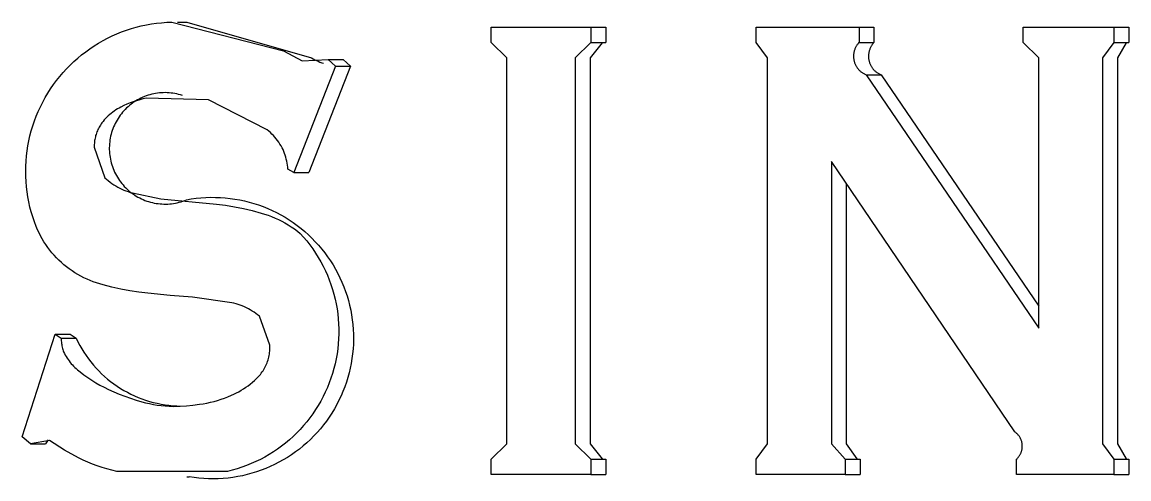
# Model space of a CAD drawing. Header units: millimetres. Extents: x -1893 to 2799, y -925 to 2353.
# Drawn here: x -1096.712 to -1092.26, y 1917.052 to 1918.889 of the extents above; entities that cross this region are included whole.
import ezdxf

# ---------------------------------------------------------------- set-up
doc = ezdxf.new("R2010")
doc.units = ezdxf.units.MM
doc.header["$MEASUREMENT"] = 0
doc.layers.add('Utwórz2D linie widoczne', color=7, linetype='Continuous', true_color=0x000000)

msp = doc.modelspace()

# ---------------------------------------------------------------- linework, layer by layer
at = {"layer": 'Utwórz2D linie widoczne'}
for p, q in [((-1096.3306, 1918.8421), (-1096.3114, 1918.8498)), ((-1096.3114, 1918.8498), (-1096.292, 1918.8569)), ((-1096.292, 1918.8569), (-1096.2723, 1918.8633)), ((-1096.2723, 1918.8633), (-1096.2524, 1918.869)), ((-1096.2524, 1918.869), (-1096.2324, 1918.874)), ((-1096.2324, 1918.874), (-1096.2121, 1918.8783)), ((-1096.2121, 1918.8783), (-1096.1918, 1918.8819)), ((-1096.1918, 1918.8819), (-1096.1713, 1918.8848)), ((-1096.1713, 1918.8848), (-1096.1507, 1918.887)), ((-1096.1507, 1918.887), (-1096.1301, 1918.8885)), ((-1096.1301, 1918.8885), (-1096.1094, 1918.8893)), ((-1096.1094, 1918.8893), (-1095.6604, 1918.7739)), ((-1096.0862, 1918.8893), (-1096.0493, 1918.8893)), ((-1096.0493, 1918.8893), (-1095.5476, 1918.7457)), ((-1094.8256, 1918.8074), (-1094.8256, 1918.8689)), ((-1094.8256, 1918.8689), (-1094.4241, 1918.8689)), ((-1094.4241, 1918.8689), (-1094.364, 1918.8689)), ((-1094.4241, 1918.8689), (-1094.4241, 1918.8074)), ((-1094.364, 1918.8689), (-1094.364, 1918.8074)), ((-1093.7593, 1918.8074), (-1093.7593, 1918.8689)), ((-1093.7593, 1918.8689), (-1093.3457, 1918.8689)), ((-1093.3457, 1918.8689), (-1093.2856, 1918.8689)), ((-1093.3457, 1918.8689), (-1093.3457, 1918.8074)), ((-1093.2856, 1918.8689), (-1093.2856, 1918.8074)), ((-1092.6855, 1918.8074), (-1092.6855, 1918.8689)), ((-1092.6855, 1918.8689), (-1092.3206, 1918.8689)), ((-1092.3206, 1918.8689), (-1092.2605, 1918.8689)), ((-1092.3206, 1918.8689), (-1092.3206, 1918.8074)), ((-1092.2605, 1918.8689), (-1092.2605, 1918.8074)), ((-1096.4219, 1918.7939), (-1096.4044, 1918.8048)), ((-1096.4044, 1918.8048), (-1096.3864, 1918.8151)), ((-1096.3864, 1918.8151), (-1096.3681, 1918.8247)), ((-1096.3681, 1918.8247), (-1096.3495, 1918.8337)), ((-1096.3495, 1918.8337), (-1096.3306, 1918.8421)), ((-1094.7628, 1918.7457), (-1094.8256, 1918.8074)), ((-1094.4241, 1918.8074), (-1094.487, 1918.7457)), ((-1094.3787, 1918.8064), (-1094.4269, 1918.7457)), ((-1094.4241, 1918.8074), (-1094.364, 1918.8074)), ((-1093.7133, 1918.7457), (-1093.7593, 1918.8074)), ((-1093.3511, 1918.8011), (-1093.3527, 1918.7989)), ((-1093.3494, 1918.8033), (-1093.3511, 1918.8011)), ((-1093.3476, 1918.8054), (-1093.3494, 1918.8033)), ((-1093.3457, 1918.8074), (-1093.3476, 1918.8054)), ((-1093.3457, 1918.8074), (-1093.2856, 1918.8074)), ((-1093.291, 1918.8011), (-1093.2926, 1918.7989)), ((-1093.2892, 1918.8033), (-1093.291, 1918.8011)), ((-1093.2874, 1918.8054), (-1093.2892, 1918.8033)), ((-1093.2856, 1918.8074), (-1093.2874, 1918.8054)), ((-1092.6226, 1918.7457), (-1092.6855, 1918.8074)), ((-1092.3206, 1918.8074), (-1092.3664, 1918.7457)), ((-1092.3206, 1918.8074), (-1092.2605, 1918.8074)), ((-1092.2711, 1918.8064), (-1092.3063, 1918.7457)), ((-1096.4882, 1918.7445), (-1096.4723, 1918.7577)), ((-1096.4723, 1918.7577), (-1096.4559, 1918.7703)), ((-1096.4559, 1918.7703), (-1096.4391, 1918.7824)), ((-1096.4391, 1918.7824), (-1096.4219, 1918.7939)), ((-1095.6604, 1918.7739), (-1095.5852, 1918.7337)), ((-1093.3676, 1918.758), (-1093.3678, 1918.7552)), ((-1093.3674, 1918.7607), (-1093.3676, 1918.758)), ((-1093.367, 1918.7634), (-1093.3674, 1918.7607)), ((-1093.3666, 1918.7662), (-1093.367, 1918.7634)), ((-1093.3661, 1918.7689), (-1093.3666, 1918.7662)), ((-1093.3655, 1918.7716), (-1093.3661, 1918.7689)), ((-1093.3647, 1918.7742), (-1093.3655, 1918.7716)), ((-1093.3639, 1918.7769), (-1093.3647, 1918.7742)), ((-1093.363, 1918.7795), (-1093.3639, 1918.7769)), ((-1093.362, 1918.782), (-1093.363, 1918.7795)), ((-1093.361, 1918.7846), (-1093.362, 1918.782)), ((-1093.3598, 1918.7871), (-1093.361, 1918.7846)), ((-1093.3585, 1918.7895), (-1093.3598, 1918.7871)), ((-1093.3572, 1918.792), (-1093.3585, 1918.7895)), ((-1093.3558, 1918.7943), (-1093.3572, 1918.792)), ((-1093.3543, 1918.7967), (-1093.3558, 1918.7943)), ((-1093.3527, 1918.7989), (-1093.3543, 1918.7967)), ((-1093.3075, 1918.758), (-1093.3077, 1918.7552)), ((-1093.3073, 1918.7607), (-1093.3075, 1918.758)), ((-1093.3069, 1918.7634), (-1093.3073, 1918.7607)), ((-1093.3065, 1918.7662), (-1093.3069, 1918.7634)), ((-1093.306, 1918.7689), (-1093.3065, 1918.7662)), ((-1093.3053, 1918.7716), (-1093.306, 1918.7689)), ((-1093.3046, 1918.7742), (-1093.3053, 1918.7716)), ((-1093.3038, 1918.7769), (-1093.3046, 1918.7742)), ((-1093.3029, 1918.7795), (-1093.3038, 1918.7769)), ((-1093.3019, 1918.782), (-1093.3029, 1918.7795)), ((-1093.3009, 1918.7846), (-1093.3019, 1918.782)), ((-1093.2997, 1918.7871), (-1093.3009, 1918.7846)), ((-1093.2984, 1918.7895), (-1093.2997, 1918.7871)), ((-1093.2971, 1918.792), (-1093.2984, 1918.7895)), ((-1093.2957, 1918.7943), (-1093.2971, 1918.792)), ((-1093.2942, 1918.7967), (-1093.2957, 1918.7943)), ((-1093.2926, 1918.7989), (-1093.2942, 1918.7967)), ((-1096.5331, 1918.7017), (-1096.5186, 1918.7165)), ((-1096.5186, 1918.7165), (-1096.5037, 1918.7307)), ((-1096.5037, 1918.7307), (-1096.4882, 1918.7445)), ((-1095.5852, 1918.7337), (-1095.4809, 1918.739)), ((-1095.5476, 1918.7457), (-1095.5411, 1918.7419)), ((-1095.5411, 1918.7419), (-1095.5345, 1918.7383)), ((-1095.5345, 1918.7383), (-1095.5278, 1918.7349)), ((-1095.5278, 1918.7349), (-1095.5209, 1918.7318)), ((-1095.5209, 1918.7318), (-1095.514, 1918.7288)), ((-1095.514, 1918.7288), (-1095.5069, 1918.7261)), ((-1095.5069, 1918.7261), (-1095.4998, 1918.7236)), ((-1095.4809, 1918.739), (-1095.4208, 1918.739)), ((-1095.4809, 1918.739), (-1095.4517, 1918.7116)), ((-1095.4208, 1918.739), (-1095.3916, 1918.7116)), ((-1094.7628, 1917.1931), (-1094.7628, 1918.7457)), ((-1094.487, 1918.7457), (-1094.487, 1917.1931)), ((-1094.4269, 1918.7457), (-1094.4269, 1917.1931)), ((-1093.7133, 1917.1931), (-1093.7133, 1918.7457)), ((-1093.3678, 1918.7552), (-1093.3679, 1918.7524)), ((-1093.3679, 1918.7524), (-1093.3678, 1918.7497)), ((-1093.3678, 1918.7497), (-1093.3677, 1918.7469)), ((-1093.3677, 1918.7469), (-1093.3675, 1918.7442)), ((-1093.3675, 1918.7442), (-1093.3672, 1918.7414)), ((-1093.3672, 1918.7414), (-1093.3667, 1918.7387)), ((-1093.3667, 1918.7387), (-1093.3662, 1918.736)), ((-1093.3662, 1918.736), (-1093.3656, 1918.7333)), ((-1093.3656, 1918.7333), (-1093.3649, 1918.7306)), ((-1093.3649, 1918.7306), (-1093.3642, 1918.728)), ((-1093.3642, 1918.728), (-1093.3633, 1918.7254)), ((-1093.3633, 1918.7254), (-1093.3623, 1918.7228)), ((-1093.3623, 1918.7228), (-1093.3613, 1918.7202)), ((-1093.3613, 1918.7202), (-1093.3601, 1918.7177)), ((-1093.3601, 1918.7177), (-1093.3589, 1918.7153)), ((-1093.3589, 1918.7153), (-1093.3576, 1918.7128)), ((-1093.3576, 1918.7128), (-1093.3562, 1918.7104)), ((-1093.3077, 1918.7552), (-1093.3078, 1918.7524)), ((-1093.3078, 1918.7524), (-1093.3077, 1918.7497)), ((-1093.3077, 1918.7497), (-1093.3076, 1918.7469)), ((-1093.3076, 1918.7469), (-1093.3074, 1918.7442)), ((-1093.3074, 1918.7442), (-1093.3071, 1918.7414)), ((-1093.3071, 1918.7414), (-1093.3066, 1918.7387)), ((-1093.3066, 1918.7387), (-1093.3061, 1918.736)), ((-1093.3061, 1918.736), (-1093.3055, 1918.7333)), ((-1093.3055, 1918.7333), (-1093.3048, 1918.7306)), ((-1093.3048, 1918.7306), (-1093.3041, 1918.728)), ((-1093.3041, 1918.728), (-1093.3032, 1918.7254)), ((-1093.3032, 1918.7254), (-1093.3022, 1918.7228)), ((-1093.3022, 1918.7228), (-1093.3012, 1918.7202)), ((-1093.3012, 1918.7202), (-1093.3, 1918.7177)), ((-1093.3, 1918.7177), (-1093.2988, 1918.7153)), ((-1093.2988, 1918.7153), (-1093.2975, 1918.7128)), ((-1093.2975, 1918.7128), (-1093.2961, 1918.7104)), ((-1092.6226, 1917.6582), (-1092.6226, 1918.7457)), ((-1092.3664, 1918.7457), (-1092.3664, 1917.1931)), ((-1092.3063, 1918.7457), (-1092.3063, 1917.1931)), ((-1096.5734, 1918.6545), (-1096.5605, 1918.6707)), ((-1096.5605, 1918.6707), (-1096.5471, 1918.6864)), ((-1096.5471, 1918.6864), (-1096.5331, 1918.7017)), ((-1095.4517, 1918.7116), (-1095.6187, 1918.2842)), ((-1095.3916, 1918.7116), (-1095.5586, 1918.2842)), ((-1095.4517, 1918.7116), (-1095.3916, 1918.7116)), ((-1093.3562, 1918.7104), (-1093.3547, 1918.7081)), ((-1093.3547, 1918.7081), (-1093.3532, 1918.7058)), ((-1093.3532, 1918.7058), (-1093.3516, 1918.7036)), ((-1093.3516, 1918.7036), (-1093.3498, 1918.7014)), ((-1093.3498, 1918.7014), (-1093.3481, 1918.6993)), ((-1093.3481, 1918.6993), (-1093.3462, 1918.6973)), ((-1093.3462, 1918.6973), (-1093.3443, 1918.6953)), ((-1093.3443, 1918.6953), (-1093.3423, 1918.6934)), ((-1093.3423, 1918.6934), (-1093.3403, 1918.6916)), ((-1093.3403, 1918.6916), (-1093.3381, 1918.6898)), ((-1093.3381, 1918.6898), (-1093.336, 1918.6881)), ((-1093.336, 1918.6881), (-1093.3337, 1918.6865)), ((-1093.3337, 1918.6865), (-1093.3314, 1918.6849)), ((-1093.3314, 1918.6849), (-1093.3291, 1918.6834)), ((-1093.3291, 1918.6834), (-1093.3267, 1918.6821)), ((-1093.3267, 1918.6821), (-1093.3243, 1918.6808)), ((-1093.3243, 1918.6808), (-1093.3218, 1918.6795)), ((-1093.3218, 1918.6795), (-1093.3193, 1918.6784)), ((-1093.3193, 1918.6784), (-1093.3167, 1918.6774)), ((-1093.3167, 1918.6774), (-1093.2566, 1918.6774)), ((-1093.3167, 1918.6774), (-1092.6226, 1917.6582)), ((-1093.2961, 1918.7104), (-1093.2946, 1918.7081)), ((-1093.2946, 1918.7081), (-1093.2931, 1918.7058)), ((-1093.2931, 1918.7058), (-1093.2914, 1918.7036)), ((-1093.2914, 1918.7036), (-1093.2897, 1918.7014)), ((-1093.2897, 1918.7014), (-1093.288, 1918.6993)), ((-1093.288, 1918.6993), (-1093.2861, 1918.6973)), ((-1093.2861, 1918.6973), (-1093.2842, 1918.6953)), ((-1093.2842, 1918.6953), (-1093.2822, 1918.6934)), ((-1093.2822, 1918.6934), (-1093.2801, 1918.6916)), ((-1093.2801, 1918.6916), (-1093.278, 1918.6898)), ((-1093.278, 1918.6898), (-1093.2759, 1918.6881)), ((-1093.2759, 1918.6881), (-1093.2736, 1918.6865)), ((-1093.2736, 1918.6865), (-1093.2713, 1918.6849)), ((-1093.2713, 1918.6849), (-1093.269, 1918.6834)), ((-1093.269, 1918.6834), (-1093.2666, 1918.6821)), ((-1093.2666, 1918.6821), (-1093.2642, 1918.6808)), ((-1093.2642, 1918.6808), (-1093.2617, 1918.6795)), ((-1093.2617, 1918.6795), (-1093.2592, 1918.6784)), ((-1093.2592, 1918.6784), (-1093.2566, 1918.6774)), ((-1093.2566, 1918.6774), (-1092.6226, 1917.7464)), ((-1096.5974, 1918.6208), (-1096.5857, 1918.6379)), ((-1096.5857, 1918.6379), (-1096.5734, 1918.6545)), ((-1096.629, 1918.5674), (-1096.619, 1918.5856)), ((-1096.619, 1918.5856), (-1096.6085, 1918.6034)), ((-1096.6085, 1918.6034), (-1096.5974, 1918.6208)), ((-1096.2409, 1918.58), (-1096.2477, 1918.5763)), ((-1096.2339, 1918.5835), (-1096.2409, 1918.58)), ((-1096.2256, 1918.5801), (-1096.2388, 1918.5768)), ((-1096.2269, 1918.5868), (-1096.2339, 1918.5835)), ((-1096.2197, 1918.5898), (-1096.2269, 1918.5868)), ((-1096.2123, 1918.583), (-1096.2256, 1918.5801)), ((-1096.2124, 1918.5925), (-1096.2197, 1918.5898)), ((-1096.205, 1918.595), (-1096.2124, 1918.5925)), ((-1095.962, 1918.5763), (-1096.2123, 1918.583)), ((-1096.1976, 1918.5972), (-1096.205, 1918.595)), ((-1096.1901, 1918.5992), (-1096.1976, 1918.5972)), ((-1096.1825, 1918.6009), (-1096.1901, 1918.5992)), ((-1096.1748, 1918.6023), (-1096.1825, 1918.6009)), ((-1096.1671, 1918.6035), (-1096.1748, 1918.6023)), ((-1096.1594, 1918.6044), (-1096.1671, 1918.6035)), ((-1096.1516, 1918.6051), (-1096.1594, 1918.6044)), ((-1096.1439, 1918.6055), (-1096.1516, 1918.6051)), ((-1096.1361, 1918.6056), (-1096.1439, 1918.6055)), ((-1096.1283, 1918.6054), (-1096.1361, 1918.6056)), ((-1096.1206, 1918.605), (-1096.1283, 1918.6054)), ((-1096.1128, 1918.6042), (-1096.1206, 1918.605)), ((-1096.1051, 1918.6033), (-1096.1128, 1918.6042)), ((-1096.0974, 1918.602), (-1096.1051, 1918.6033)), ((-1096.0898, 1918.6005), (-1096.0974, 1918.602)), ((-1096.0822, 1918.5988), (-1096.0898, 1918.6005)), ((-1096.0747, 1918.5967), (-1096.0822, 1918.5988)), ((-1096.0673, 1918.5944), (-1096.0747, 1918.5967)), ((-1096.6469, 1918.5302), (-1096.6382, 1918.549)), ((-1096.6382, 1918.549), (-1096.629, 1918.5674)), ((-1096.3349, 1918.5359), (-1096.3413, 1918.5315)), ((-1096.3284, 1918.5399), (-1096.3349, 1918.5359)), ((-1096.3217, 1918.5438), (-1096.3284, 1918.5399)), ((-1096.315, 1918.5475), (-1096.3217, 1918.5438)), ((-1096.3027, 1918.5534), (-1096.315, 1918.5475)), ((-1096.2903, 1918.559), (-1096.3027, 1918.5534)), ((-1096.2969, 1918.5385), (-1096.3023, 1918.5328)), ((-1096.2914, 1918.5439), (-1096.2969, 1918.5385)), ((-1096.2856, 1918.5492), (-1096.2914, 1918.5439)), ((-1096.2777, 1918.5641), (-1096.2903, 1918.559)), ((-1096.2797, 1918.5543), (-1096.2856, 1918.5492)), ((-1096.2736, 1918.5591), (-1096.2797, 1918.5543)), ((-1096.2649, 1918.5688), (-1096.2777, 1918.5641)), ((-1096.2674, 1918.5637), (-1096.2736, 1918.5591)), ((-1096.261, 1918.5682), (-1096.2674, 1918.5637)), ((-1096.2519, 1918.573), (-1096.2649, 1918.5688)), ((-1096.2544, 1918.5723), (-1096.261, 1918.5682)), ((-1096.2477, 1918.5763), (-1096.2544, 1918.5723)), ((-1096.2388, 1918.5768), (-1096.2519, 1918.573)), ((-1095.7262, 1918.4566), (-1095.962, 1918.5763)), ((-1096.6688, 1918.4722), (-1096.6622, 1918.4917)), ((-1096.6622, 1918.4917), (-1096.6548, 1918.5111)), ((-1096.6548, 1918.5111), (-1096.6469, 1918.5302)), ((-1096.3864, 1918.49), (-1096.3912, 1918.484)), ((-1096.3814, 1918.4958), (-1096.3864, 1918.49)), ((-1096.3762, 1918.5015), (-1096.3814, 1918.4958)), ((-1096.3708, 1918.507), (-1096.3762, 1918.5015)), ((-1096.3652, 1918.5123), (-1096.3708, 1918.507)), ((-1096.3595, 1918.5174), (-1096.3652, 1918.5123)), ((-1096.3535, 1918.5223), (-1096.3595, 1918.5174)), ((-1096.3475, 1918.527), (-1096.3535, 1918.5223)), ((-1096.3413, 1918.5315), (-1096.3475, 1918.527)), ((-1096.33, 1918.4954), (-1096.3338, 1918.4886)), ((-1096.3259, 1918.502), (-1096.33, 1918.4954)), ((-1096.3216, 1918.5085), (-1096.3259, 1918.502)), ((-1096.3171, 1918.5148), (-1096.3216, 1918.5085)), ((-1096.3124, 1918.521), (-1096.3171, 1918.5148)), ((-1096.3074, 1918.527), (-1096.3124, 1918.521)), ((-1096.3023, 1918.5328), (-1096.3074, 1918.527)), ((-1096.6801, 1918.4324), (-1096.6748, 1918.4523)), ((-1096.6748, 1918.4523), (-1096.6688, 1918.4722)), ((-1096.4112, 1918.4477), (-1096.413, 1918.4429)), ((-1096.4092, 1918.4526), (-1096.4112, 1918.4477)), ((-1096.4071, 1918.4573), (-1096.4092, 1918.4526)), ((-1096.4048, 1918.462), (-1096.4071, 1918.4573)), ((-1096.4024, 1918.4666), (-1096.4048, 1918.462)), ((-1096.3998, 1918.4711), (-1096.4024, 1918.4666)), ((-1096.3971, 1918.4755), (-1096.3998, 1918.4711)), ((-1096.3942, 1918.4798), (-1096.3971, 1918.4755)), ((-1096.3912, 1918.484), (-1096.3942, 1918.4798)), ((-1096.3517, 1918.4456), (-1096.3538, 1918.4381)), ((-1096.3494, 1918.453), (-1096.3517, 1918.4456)), ((-1096.3468, 1918.4603), (-1096.3494, 1918.453)), ((-1096.3439, 1918.4676), (-1096.3468, 1918.4603)), ((-1096.3408, 1918.4747), (-1096.3439, 1918.4676)), ((-1096.3374, 1918.4817), (-1096.3408, 1918.4747)), ((-1096.3338, 1918.4886), (-1096.3374, 1918.4817)), ((-1095.7197, 1918.451), (-1095.7262, 1918.4566)), ((-1095.7133, 1918.4452), (-1095.7197, 1918.451)), ((-1095.7072, 1918.4391), (-1095.7133, 1918.4452)), ((-1096.6885, 1918.3919), (-1096.6847, 1918.4122)), ((-1096.6847, 1918.4122), (-1096.6801, 1918.4324)), ((-1096.4212, 1918.4023), (-1096.4215, 1918.3971)), ((-1096.4208, 1918.4074), (-1096.4212, 1918.4023)), ((-1096.4202, 1918.4126), (-1096.4208, 1918.4074)), ((-1096.4194, 1918.4177), (-1096.4202, 1918.4126)), ((-1096.4185, 1918.4228), (-1096.4194, 1918.4177)), ((-1096.4173, 1918.4279), (-1096.4185, 1918.4228)), ((-1096.4161, 1918.4329), (-1096.4173, 1918.4279)), ((-1096.4146, 1918.4379), (-1096.4161, 1918.4329)), ((-1096.413, 1918.4429), (-1096.4146, 1918.4379)), ((-1096.3596, 1918.4076), (-1096.3603, 1918.3998)), ((-1096.3585, 1918.4153), (-1096.3596, 1918.4076)), ((-1096.3572, 1918.4229), (-1096.3585, 1918.4153)), ((-1096.3557, 1918.4306), (-1096.3572, 1918.4229)), ((-1096.3538, 1918.4381), (-1096.3557, 1918.4306)), ((-1095.7013, 1918.4328), (-1095.7072, 1918.4391)), ((-1095.6956, 1918.4264), (-1095.7013, 1918.4328)), ((-1095.6901, 1918.4197), (-1095.6956, 1918.4264)), ((-1095.6848, 1918.4129), (-1095.6901, 1918.4197)), ((-1095.6798, 1918.4059), (-1095.6848, 1918.4129)), ((-1095.675, 1918.3988), (-1095.6798, 1918.4059)), ((-1096.6942, 1918.3509), (-1096.6917, 1918.3714)), ((-1096.6917, 1918.3714), (-1096.6885, 1918.3919)), ((-1096.4215, 1918.3971), (-1096.4215, 1918.3919)), ((-1096.4215, 1918.3919), (-1096.4214, 1918.3867)), ((-1096.4214, 1918.3867), (-1096.3791, 1918.2636)), ((-1096.3608, 1918.392), (-1096.3611, 1918.3843)), ((-1096.3611, 1918.3843), (-1096.361, 1918.3765)), ((-1096.361, 1918.3765), (-1096.3607, 1918.3687)), ((-1096.3603, 1918.3998), (-1096.3608, 1918.392)), ((-1096.3607, 1918.3687), (-1096.3601, 1918.361)), ((-1096.3601, 1918.361), (-1096.3593, 1918.3532)), ((-1095.6704, 1918.3914), (-1095.675, 1918.3988)), ((-1095.6661, 1918.384), (-1095.6704, 1918.3914)), ((-1095.6621, 1918.3764), (-1095.6661, 1918.384)), ((-1095.659, 1918.3688), (-1095.6621, 1918.3764)), ((-1095.6562, 1918.3612), (-1095.659, 1918.3688)), ((-1095.6536, 1918.3535), (-1095.6562, 1918.3612)), ((-1096.6971, 1918.3097), (-1096.696, 1918.3303)), ((-1096.696, 1918.3303), (-1096.6942, 1918.3509)), ((-1096.3593, 1918.3532), (-1096.3582, 1918.3455)), ((-1096.3582, 1918.3455), (-1096.3568, 1918.3379)), ((-1096.3568, 1918.3379), (-1096.3552, 1918.3303)), ((-1096.3552, 1918.3303), (-1096.3532, 1918.3227)), ((-1096.3532, 1918.3227), (-1096.3511, 1918.3153)), ((-1096.3511, 1918.3153), (-1096.3486, 1918.3079)), ((-1095.6513, 1918.3457), (-1095.6536, 1918.3535)), ((-1095.6492, 1918.3378), (-1095.6513, 1918.3457)), ((-1095.6474, 1918.3299), (-1095.6492, 1918.3378)), ((-1095.6459, 1918.3219), (-1095.6474, 1918.3299)), ((-1095.6446, 1918.3139), (-1095.6459, 1918.3219)), ((-1095.6436, 1918.3058), (-1095.6446, 1918.3139)), ((-1092.7194, 1917.2412), (-1093.4569, 1918.3286)), ((-1093.4569, 1918.3286), (-1093.4569, 1917.1931)), ((-1096.6974, 1918.289), (-1096.6971, 1918.3097)), ((-1096.6971, 1918.2683), (-1096.6974, 1918.289)), ((-1096.696, 1918.2476), (-1096.6971, 1918.2683)), ((-1096.3486, 1918.3079), (-1096.346, 1918.3006)), ((-1096.346, 1918.3006), (-1096.343, 1918.2934)), ((-1096.343, 1918.2934), (-1096.3398, 1918.2863)), ((-1096.3398, 1918.2863), (-1096.3364, 1918.2793)), ((-1096.3364, 1918.2793), (-1096.3327, 1918.2724)), ((-1096.3327, 1918.2724), (-1096.3288, 1918.2657)), ((-1095.6429, 1918.2977), (-1095.6436, 1918.3058)), ((-1095.6187, 1918.2842), (-1095.6429, 1918.2977)), ((-1095.6187, 1918.2842), (-1095.5586, 1918.2842)), ((-1096.6942, 1918.227), (-1096.696, 1918.2476)), ((-1096.6918, 1918.2065), (-1096.6942, 1918.227)), ((-1096.3791, 1918.2636), (-1096.3723, 1918.2574)), ((-1096.3723, 1918.2574), (-1096.3653, 1918.2516)), ((-1096.3653, 1918.2516), (-1096.358, 1918.2459)), ((-1096.358, 1918.2459), (-1096.3506, 1918.2405)), ((-1096.3506, 1918.2405), (-1096.343, 1918.2354)), ((-1096.343, 1918.2354), (-1096.3352, 1918.2305)), ((-1096.3352, 1918.2305), (-1096.3273, 1918.226)), ((-1096.3288, 1918.2657), (-1096.3247, 1918.2591)), ((-1096.3273, 1918.226), (-1096.3192, 1918.2217)), ((-1096.3247, 1918.2591), (-1096.3203, 1918.2527)), ((-1096.3203, 1918.2527), (-1096.3158, 1918.2464)), ((-1096.3158, 1918.2464), (-1096.311, 1918.2402)), ((-1096.311, 1918.2402), (-1096.306, 1918.2343)), ((-1096.306, 1918.2343), (-1096.3007, 1918.2285)), ((-1096.3007, 1918.2285), (-1096.2953, 1918.2229)), ((-1096.2953, 1918.2229), (-1096.2897, 1918.2175)), ((-1093.3968, 1918.24), (-1093.3968, 1917.1931)), ((-1096.6886, 1918.1861), (-1096.6918, 1918.2065)), ((-1096.6847, 1918.1658), (-1096.6886, 1918.1861)), ((-1096.3192, 1918.2217), (-1096.3109, 1918.2176)), ((-1096.3109, 1918.2176), (-1096.3026, 1918.2139)), ((-1096.3026, 1918.2139), (-1096.2941, 1918.2105)), ((-1096.2941, 1918.2105), (-1096.2854, 1918.2074)), ((-1096.2897, 1918.2175), (-1096.2839, 1918.2123)), ((-1096.2854, 1918.2074), (-1096.2767, 1918.2045)), ((-1096.2839, 1918.2123), (-1096.278, 1918.2073)), ((-1096.278, 1918.2073), (-1096.2719, 1918.2025)), ((-1096.2767, 1918.2045), (-1096.2679, 1918.202)), ((-1096.2719, 1918.2025), (-1096.2656, 1918.198)), ((-1096.2679, 1918.202), (-1096.1536, 1918.179)), ((-1096.2656, 1918.198), (-1096.2591, 1918.1936)), ((-1096.2591, 1918.1936), (-1096.2525, 1918.1895)), ((-1096.2525, 1918.1895), (-1096.2458, 1918.1856)), ((-1096.2458, 1918.1856), (-1096.2389, 1918.1819)), ((-1096.2389, 1918.1819), (-1096.2319, 1918.1785)), ((-1096.2319, 1918.1785), (-1096.2248, 1918.1753)), ((-1096.1536, 1918.179), (-1095.9306, 1918.1575)), ((-1096.0506, 1918.1748), (-1096.0313, 1918.1781)), ((-1096.0313, 1918.1781), (-1096.0119, 1918.1807)), ((-1096.0119, 1918.1807), (-1095.9924, 1918.1827)), ((-1095.9924, 1918.1827), (-1095.9728, 1918.184)), ((-1095.9728, 1918.184), (-1095.9532, 1918.1846)), ((-1095.9532, 1918.1846), (-1095.9336, 1918.1845)), ((-1095.9336, 1918.1845), (-1095.914, 1918.1838)), ((-1095.914, 1918.1838), (-1095.8945, 1918.1823)), ((-1095.8945, 1918.1823), (-1095.875, 1918.1802)), ((-1095.875, 1918.1802), (-1095.8556, 1918.1775)), ((-1096.6801, 1918.1456), (-1096.6847, 1918.1658)), ((-1096.6748, 1918.1256), (-1096.6801, 1918.1456)), ((-1096.2248, 1918.1753), (-1096.2176, 1918.1724)), ((-1096.2176, 1918.1724), (-1096.2103, 1918.1697)), ((-1096.2103, 1918.1697), (-1096.2029, 1918.1673)), ((-1096.2029, 1918.1673), (-1096.1954, 1918.1652)), ((-1096.1954, 1918.1652), (-1096.1879, 1918.1633)), ((-1096.1879, 1918.1633), (-1096.1803, 1918.1616)), ((-1096.1803, 1918.1616), (-1096.1726, 1918.1603)), ((-1096.1726, 1918.1603), (-1096.1649, 1918.1592)), ((-1096.1649, 1918.1592), (-1096.1572, 1918.1583)), ((-1096.1572, 1918.1583), (-1096.1494, 1918.1578)), ((-1096.1494, 1918.1578), (-1096.1417, 1918.1575)), ((-1096.1417, 1918.1575), (-1096.1339, 1918.1574)), ((-1096.1339, 1918.1574), (-1096.1261, 1918.1577)), ((-1096.1261, 1918.1577), (-1096.1183, 1918.1582)), ((-1096.1183, 1918.1582), (-1096.1106, 1918.159)), ((-1096.1106, 1918.159), (-1096.1029, 1918.16)), ((-1096.1029, 1918.16), (-1096.0952, 1918.1614)), ((-1096.0952, 1918.1614), (-1096.0876, 1918.1629)), ((-1096.0876, 1918.1629), (-1096.08, 1918.1648)), ((-1096.08, 1918.1648), (-1096.0726, 1918.1669)), ((-1096.0726, 1918.1669), (-1096.0651, 1918.1693)), ((-1096.0651, 1918.1693), (-1096.0578, 1918.1719)), ((-1096.0578, 1918.1719), (-1096.0506, 1918.1748)), ((-1095.9306, 1918.1575), (-1095.8941, 1918.1528)), ((-1095.8941, 1918.1528), (-1095.8578, 1918.1469)), ((-1095.8578, 1918.1469), (-1095.8218, 1918.1396)), ((-1095.8556, 1918.1775), (-1095.8363, 1918.174)), ((-1095.8363, 1918.174), (-1095.8171, 1918.1699)), ((-1095.8218, 1918.1396), (-1095.786, 1918.1312)), ((-1095.8171, 1918.1699), (-1095.7981, 1918.1652)), ((-1095.7981, 1918.1652), (-1095.7793, 1918.1597)), ((-1095.7793, 1918.1597), (-1095.7606, 1918.1537)), ((-1095.7606, 1918.1537), (-1095.7422, 1918.147)), ((-1095.7422, 1918.147), (-1095.724, 1918.1396)), ((-1095.724, 1918.1396), (-1095.7061, 1918.1316)), ((-1096.6688, 1918.1058), (-1096.6748, 1918.1256)), ((-1096.6622, 1918.0862), (-1096.6688, 1918.1058)), ((-1095.786, 1918.1312), (-1095.7506, 1918.1215)), ((-1095.7506, 1918.1215), (-1095.7363, 1918.1172)), ((-1095.7363, 1918.1172), (-1095.7222, 1918.1124)), ((-1095.7222, 1918.1124), (-1095.7083, 1918.1071)), ((-1095.7083, 1918.1071), (-1095.6945, 1918.1014)), ((-1095.7061, 1918.1316), (-1095.6885, 1918.1231)), ((-1095.6945, 1918.1014), (-1095.681, 1918.0951)), ((-1095.6885, 1918.1231), (-1095.6712, 1918.1139)), ((-1095.681, 1918.0951), (-1095.6677, 1918.0885)), ((-1095.6712, 1918.1139), (-1095.6542, 1918.1041)), ((-1095.6542, 1918.1041), (-1095.6376, 1918.0937)), ((-1095.6376, 1918.0937), (-1095.6213, 1918.0828)), ((-1096.6549, 1918.0669), (-1096.6622, 1918.0862)), ((-1096.6495, 1918.0543), (-1096.6549, 1918.0669)), ((-1096.6437, 1918.0419), (-1096.6495, 1918.0543)), ((-1095.6677, 1918.0885), (-1095.6546, 1918.0814)), ((-1095.6546, 1918.0814), (-1095.6417, 1918.0738)), ((-1095.6417, 1918.0738), (-1095.6292, 1918.0659)), ((-1095.6292, 1918.0659), (-1095.6169, 1918.0575)), ((-1095.6213, 1918.0828), (-1095.6054, 1918.0713)), ((-1095.6169, 1918.0575), (-1095.6048, 1918.0487)), ((-1095.6054, 1918.0713), (-1095.5899, 1918.0593)), ((-1095.6048, 1918.0487), (-1095.5931, 1918.0395)), ((-1095.5899, 1918.0593), (-1095.5749, 1918.0467)), ((-1095.5749, 1918.0467), (-1095.5603, 1918.0336)), ((-1096.6374, 1918.0297), (-1096.6437, 1918.0419)), ((-1096.6308, 1918.0177), (-1096.6374, 1918.0297)), ((-1096.6238, 1918.006), (-1096.6308, 1918.0177)), ((-1096.6163, 1917.9945), (-1096.6238, 1918.006)), ((-1095.5931, 1918.0395), (-1095.5797, 1918.0245)), ((-1095.5797, 1918.0245), (-1095.5667, 1918.009)), ((-1095.5667, 1918.009), (-1095.5543, 1917.9931)), ((-1095.5603, 1918.0336), (-1095.5462, 1918.02)), ((-1095.5462, 1918.02), (-1095.5325, 1918.006)), ((-1095.5325, 1918.006), (-1095.5193, 1917.9915)), ((-1096.6085, 1917.9833), (-1096.6163, 1917.9945)), ((-1096.6003, 1917.9723), (-1096.6085, 1917.9833)), ((-1096.5917, 1917.9617), (-1096.6003, 1917.9723)), ((-1096.5828, 1917.9513), (-1096.5917, 1917.9617)), ((-1095.5543, 1917.9931), (-1095.5425, 1917.9768)), ((-1095.5425, 1917.9768), (-1095.5312, 1917.96)), ((-1095.5312, 1917.96), (-1095.5205, 1917.9429)), ((-1095.5193, 1917.9915), (-1095.5067, 1917.9765)), ((-1095.5067, 1917.9765), (-1095.4945, 1917.9611)), ((-1095.4945, 1917.9611), (-1095.4829, 1917.9453)), ((-1096.5735, 1917.9412), (-1096.5828, 1917.9513)), ((-1096.5638, 1917.9315), (-1096.5735, 1917.9412)), ((-1096.5539, 1917.9221), (-1096.5638, 1917.9315)), ((-1096.5436, 1917.913), (-1096.5539, 1917.9221)), ((-1096.5329, 1917.9045), (-1096.5436, 1917.913)), ((-1095.5205, 1917.9429), (-1095.5105, 1917.9255)), ((-1095.5105, 1917.9255), (-1095.501, 1917.9076)), ((-1095.4829, 1917.9453), (-1095.4719, 1917.9291)), ((-1095.4719, 1917.9291), (-1095.4614, 1917.9125)), ((-1095.4614, 1917.9125), (-1095.4515, 1917.8956)), ((-1096.5219, 1917.8964), (-1096.5329, 1917.9045)), ((-1096.5106, 1917.8886), (-1096.5219, 1917.8964)), ((-1096.4991, 1917.8812), (-1096.5106, 1917.8886)), ((-1096.4873, 1917.8742), (-1096.4991, 1917.8812)), ((-1096.4754, 1917.8675), (-1096.4873, 1917.8742)), ((-1096.4632, 1917.8613), (-1096.4754, 1917.8675)), ((-1095.501, 1917.9076), (-1095.4922, 1917.8895)), ((-1095.4922, 1917.8895), (-1095.484, 1917.8711)), ((-1095.484, 1917.8711), (-1095.4764, 1917.8524)), ((-1095.4515, 1917.8956), (-1095.4422, 1917.8784)), ((-1095.4422, 1917.8784), (-1095.4335, 1917.8608)), ((-1096.4508, 1917.8555), (-1096.4632, 1917.8613)), ((-1096.4382, 1917.8501), (-1096.4508, 1917.8555)), ((-1096.4254, 1917.8451), (-1096.4382, 1917.8501)), ((-1096.4125, 1917.8405), (-1096.4254, 1917.8451)), ((-1096.3995, 1917.8364), (-1096.4125, 1917.8405)), ((-1096.3863, 1917.8326), (-1096.3995, 1917.8364)), ((-1096.3507, 1917.8236), (-1096.3863, 1917.8326)), ((-1096.3149, 1917.8156), (-1096.3507, 1917.8236)), ((-1095.4764, 1917.8524), (-1095.4696, 1917.8334)), ((-1095.4696, 1917.8334), (-1095.4633, 1917.8142)), ((-1095.4335, 1917.8608), (-1095.4255, 1917.8429)), ((-1095.4255, 1917.8429), (-1095.418, 1917.8248)), ((-1095.418, 1917.8248), (-1095.4112, 1917.8064)), ((-1096.2789, 1917.8088), (-1096.3149, 1917.8156)), ((-1096.2427, 1917.8031), (-1096.2789, 1917.8088)), ((-1096.2063, 1917.7985), (-1096.2427, 1917.8031)), ((-1096.1163, 1917.7896), (-1096.2063, 1917.7985)), ((-1096.0261, 1917.7831), (-1096.1163, 1917.7896)), ((-1095.8689, 1917.7608), (-1096.0261, 1917.7831)), ((-1095.4633, 1917.8142), (-1095.4578, 1917.7948)), ((-1095.4578, 1917.7948), (-1095.4529, 1917.7753)), ((-1095.4112, 1917.8064), (-1095.405, 1917.7878)), ((-1095.405, 1917.7878), (-1095.3994, 1917.769)), ((-1095.8602, 1917.7587), (-1095.8689, 1917.7608)), ((-1095.8515, 1917.7564), (-1095.8602, 1917.7587)), ((-1095.843, 1917.7537), (-1095.8515, 1917.7564)), ((-1095.8345, 1917.7508), (-1095.843, 1917.7537)), ((-1095.8262, 1917.7475), (-1095.8345, 1917.7508)), ((-1095.818, 1917.744), (-1095.8262, 1917.7475)), ((-1095.8099, 1917.7402), (-1095.818, 1917.744)), ((-1095.8019, 1917.7361), (-1095.8099, 1917.7402)), ((-1095.7941, 1917.7317), (-1095.8019, 1917.7361)), ((-1095.4529, 1917.7753), (-1095.4487, 1917.7555)), ((-1095.4487, 1917.7555), (-1095.4452, 1917.7357)), ((-1095.4452, 1917.7357), (-1095.4424, 1917.7157)), ((-1095.3994, 1917.769), (-1095.3945, 1917.7501)), ((-1095.3945, 1917.7501), (-1095.3903, 1917.7309)), ((-1095.7865, 1917.727), (-1095.7941, 1917.7317)), ((-1095.779, 1917.7221), (-1095.7865, 1917.727)), ((-1095.7717, 1917.717), (-1095.779, 1917.7221)), ((-1095.7646, 1917.7115), (-1095.7717, 1917.717)), ((-1095.7576, 1917.7059), (-1095.7646, 1917.7115)), ((-1095.7154, 1917.5898), (-1095.7576, 1917.7059)), ((-1095.4424, 1917.7157), (-1095.4403, 1917.6956)), ((-1095.4403, 1917.6956), (-1095.4389, 1917.6755)), ((-1095.3903, 1917.7309), (-1095.3868, 1917.7116)), ((-1095.3868, 1917.7116), (-1095.3839, 1917.6923)), ((-1095.3839, 1917.6923), (-1095.3816, 1917.6728)), ((-1095.4389, 1917.6755), (-1095.4382, 1917.6554)), ((-1095.4382, 1917.6554), (-1095.4383, 1917.6352)), ((-1095.3816, 1917.6728), (-1095.3801, 1917.6532)), ((-1095.3801, 1917.6532), (-1095.3792, 1917.6337)), ((-1096.7117, 1917.2207), (-1096.5785, 1917.6344)), ((-1096.5785, 1917.6344), (-1096.5543, 1917.6175)), ((-1096.5785, 1917.6344), (-1096.5184, 1917.6344)), ((-1096.5543, 1917.6175), (-1096.4942, 1917.6175)), ((-1096.5543, 1917.6175), (-1096.5543, 1917.6124)), ((-1096.5543, 1917.6124), (-1096.5541, 1917.6073)), ((-1096.5541, 1917.6073), (-1096.5538, 1917.6022)), ((-1096.5538, 1917.6022), (-1096.5533, 1917.5971)), ((-1096.5184, 1917.6344), (-1096.4942, 1917.6175)), ((-1096.4942, 1917.6175), (-1096.4872, 1917.6031)), ((-1096.4872, 1917.6031), (-1096.4797, 1917.5889)), ((-1095.439, 1917.615), (-1095.4404, 1917.5949)), ((-1095.4383, 1917.6352), (-1095.439, 1917.615)), ((-1095.379, 1917.6141), (-1095.3795, 1917.5945)), ((-1095.3792, 1917.6337), (-1095.379, 1917.6141)), ((-1096.5533, 1917.5971), (-1096.5526, 1917.592)), ((-1096.5526, 1917.592), (-1096.5517, 1917.587)), ((-1096.5517, 1917.587), (-1096.5506, 1917.582)), ((-1096.5506, 1917.582), (-1096.5494, 1917.577)), ((-1096.5494, 1917.577), (-1096.548, 1917.5721)), ((-1096.548, 1917.5721), (-1096.5465, 1917.5673)), ((-1096.5465, 1917.5673), (-1096.5447, 1917.5625)), ((-1096.5447, 1917.5625), (-1096.5417, 1917.5561)), ((-1096.5417, 1917.5561), (-1096.5384, 1917.5499)), ((-1096.4797, 1917.5889), (-1096.4718, 1917.575)), ((-1096.4718, 1917.575), (-1096.4633, 1917.5613)), ((-1096.4633, 1917.5613), (-1096.4545, 1917.548)), ((-1095.7174, 1917.5539), (-1095.7166, 1917.5598)), ((-1095.7166, 1917.5598), (-1095.7159, 1917.5658)), ((-1095.7159, 1917.5658), (-1095.7155, 1917.5718)), ((-1095.7155, 1917.5718), (-1095.7153, 1917.5778)), ((-1095.7152, 1917.5838), (-1095.7154, 1917.5898)), ((-1095.7153, 1917.5778), (-1095.7152, 1917.5838)), ((-1095.4453, 1917.5549), (-1095.4488, 1917.535)), ((-1095.4425, 1917.5748), (-1095.4453, 1917.5549)), ((-1095.4404, 1917.5949), (-1095.4425, 1917.5748)), ((-1095.3825, 1917.5554), (-1095.385, 1917.5359)), ((-1095.3807, 1917.5749), (-1095.3825, 1917.5554)), ((-1095.3795, 1917.5945), (-1095.3807, 1917.5749)), ((-1096.5384, 1917.5499), (-1096.5349, 1917.5439)), ((-1096.5349, 1917.5439), (-1096.5312, 1917.5379)), ((-1096.5312, 1917.5379), (-1096.5272, 1917.5321)), ((-1096.5272, 1917.5321), (-1096.5231, 1917.5264)), ((-1096.5231, 1917.5264), (-1096.5189, 1917.5208)), ((-1096.5189, 1917.5208), (-1096.5144, 1917.5154)), ((-1096.5144, 1917.5154), (-1096.5097, 1917.5101)), ((-1096.4545, 1917.548), (-1096.4451, 1917.535)), ((-1096.4451, 1917.535), (-1096.4354, 1917.5223)), ((-1096.4354, 1917.5223), (-1096.4252, 1917.5099)), ((-1095.7314, 1917.5081), (-1095.729, 1917.5136)), ((-1095.729, 1917.5136), (-1095.7267, 1917.5192)), ((-1095.7267, 1917.5192), (-1095.7247, 1917.5248)), ((-1095.7247, 1917.5248), (-1095.7228, 1917.5305)), ((-1095.7228, 1917.5305), (-1095.7212, 1917.5363)), ((-1095.7212, 1917.5363), (-1095.7197, 1917.5421)), ((-1095.7197, 1917.5421), (-1095.7185, 1917.548)), ((-1095.7185, 1917.548), (-1095.7174, 1917.5539)), ((-1095.453, 1917.5153), (-1095.4579, 1917.4957)), ((-1095.4488, 1917.535), (-1095.453, 1917.5153)), ((-1095.3882, 1917.5166), (-1095.3921, 1917.4974)), ((-1095.385, 1917.5359), (-1095.3882, 1917.5166)), ((-1096.5097, 1917.5101), (-1096.5049, 1917.505)), ((-1096.5049, 1917.505), (-1096.4999, 1917.5001)), ((-1096.4999, 1917.5001), (-1096.4947, 1917.4954)), ((-1096.4947, 1917.4954), (-1096.4894, 1917.4908)), ((-1096.4894, 1917.4908), (-1096.4839, 1917.4864)), ((-1096.4839, 1917.4864), (-1096.4783, 1917.4822)), ((-1096.4783, 1917.4822), (-1096.463, 1917.4706)), ((-1096.463, 1917.4706), (-1096.4474, 1917.4596)), ((-1096.4252, 1917.5099), (-1096.4145, 1917.4979)), ((-1096.4145, 1917.4979), (-1096.4035, 1917.4863)), ((-1096.4035, 1917.4863), (-1096.3921, 1917.475)), ((-1096.3921, 1917.475), (-1096.3803, 1917.4642)), ((-1095.7612, 1917.4633), (-1095.7572, 1917.4678)), ((-1095.7572, 1917.4678), (-1095.7534, 1917.4724)), ((-1095.7534, 1917.4724), (-1095.7498, 1917.4772)), ((-1095.7498, 1917.4772), (-1095.7463, 1917.4821)), ((-1095.7463, 1917.4821), (-1095.7429, 1917.4871)), ((-1095.7429, 1917.4871), (-1095.7398, 1917.4922)), ((-1095.7398, 1917.4922), (-1095.7368, 1917.4974)), ((-1095.7368, 1917.4974), (-1095.734, 1917.5027)), ((-1095.734, 1917.5027), (-1095.7314, 1917.5081)), ((-1095.4634, 1917.4763), (-1095.4697, 1917.4571)), ((-1095.4579, 1917.4957), (-1095.4634, 1917.4763)), ((-1095.3966, 1917.4783), (-1095.4018, 1917.4594)), ((-1095.3921, 1917.4974), (-1095.3966, 1917.4783)), ((-1096.4474, 1917.4596), (-1096.4315, 1917.4491)), ((-1096.4315, 1917.4491), (-1096.4152, 1917.439)), ((-1096.4152, 1917.439), (-1096.3986, 1917.4295)), ((-1096.3986, 1917.4295), (-1096.3817, 1917.4205)), ((-1096.3803, 1917.4642), (-1096.3682, 1917.4537)), ((-1096.3682, 1917.4537), (-1096.3557, 1917.4437)), ((-1096.3557, 1917.4437), (-1096.3429, 1917.4341)), ((-1096.3429, 1917.4341), (-1096.3297, 1917.4249)), ((-1096.3297, 1917.4249), (-1096.3163, 1917.4162)), ((-1095.8119, 1917.4203), (-1095.8029, 1917.4267)), ((-1095.8029, 1917.4267), (-1095.7941, 1917.4335)), ((-1095.7941, 1917.4335), (-1095.7855, 1917.4405)), ((-1095.7855, 1917.4405), (-1095.7771, 1917.4478)), ((-1095.7771, 1917.4478), (-1095.769, 1917.4554)), ((-1095.769, 1917.4554), (-1095.7612, 1917.4633)), ((-1095.4766, 1917.4382), (-1095.4841, 1917.4195)), ((-1095.4697, 1917.4571), (-1095.4766, 1917.4382)), ((-1095.4141, 1917.4222), (-1095.4212, 1917.4039)), ((-1095.4076, 1917.4407), (-1095.4141, 1917.4222)), ((-1095.4018, 1917.4594), (-1095.4076, 1917.4407)), ((-1096.3817, 1917.4205), (-1096.3646, 1917.4121)), ((-1096.3646, 1917.4121), (-1096.3429, 1917.402)), ((-1096.3429, 1917.402), (-1096.321, 1917.3927)), ((-1096.321, 1917.3927), (-1096.2987, 1917.3841)), ((-1096.3163, 1917.4162), (-1096.3025, 1917.408)), ((-1096.3025, 1917.408), (-1096.2885, 1917.4002)), ((-1096.2987, 1917.3841), (-1096.2762, 1917.3762)), ((-1096.2885, 1917.4002), (-1096.2743, 1917.3929)), ((-1096.2743, 1917.3929), (-1096.2598, 1917.3861)), ((-1096.2598, 1917.3861), (-1096.245, 1917.3798)), ((-1096.245, 1917.3798), (-1096.2301, 1917.374)), ((-1095.9116, 1917.3721), (-1095.8976, 1917.377)), ((-1095.8976, 1917.377), (-1095.8838, 1917.3824)), ((-1095.8838, 1917.3824), (-1095.8701, 1917.3882)), ((-1095.8701, 1917.3882), (-1095.86, 1917.3927)), ((-1095.86, 1917.3927), (-1095.85, 1917.3976)), ((-1095.85, 1917.3976), (-1095.8402, 1917.4028)), ((-1095.8402, 1917.4028), (-1095.8306, 1917.4083)), ((-1095.8306, 1917.4083), (-1095.8211, 1917.4141)), ((-1095.8211, 1917.4141), (-1095.8119, 1917.4203)), ((-1095.5012, 1917.3829), (-1095.5107, 1917.3651)), ((-1095.4923, 1917.4011), (-1095.5012, 1917.3829)), ((-1095.4841, 1917.4195), (-1095.4923, 1917.4011)), ((-1095.4289, 1917.3859), (-1095.4373, 1917.3682)), ((-1095.4212, 1917.4039), (-1095.4289, 1917.3859)), ((-1096.2762, 1917.3762), (-1096.2534, 1917.369)), ((-1096.2534, 1917.369), (-1096.2304, 1917.3625)), ((-1096.2304, 1917.3625), (-1096.215, 1917.3584)), ((-1096.2301, 1917.374), (-1096.215, 1917.3687)), ((-1096.215, 1917.3687), (-1096.1997, 1917.3639)), ((-1096.215, 1917.3584), (-1096.1995, 1917.3548)), ((-1096.1997, 1917.3639), (-1096.1842, 1917.3597)), ((-1096.1995, 1917.3548), (-1096.1839, 1917.3516)), ((-1096.1842, 1917.3597), (-1096.1686, 1917.356)), ((-1096.1839, 1917.3516), (-1096.1682, 1917.349)), ((-1096.1686, 1917.356), (-1096.1529, 1917.3528)), ((-1096.1682, 1917.349), (-1096.1524, 1917.3469)), ((-1096.1529, 1917.3528), (-1096.1371, 1917.3501)), ((-1096.1524, 1917.3469), (-1096.1365, 1917.3453)), ((-1096.1371, 1917.3501), (-1096.1213, 1917.348)), ((-1096.1365, 1917.3453), (-1096.1206, 1917.3443)), ((-1096.1213, 1917.348), (-1096.1053, 1917.3464)), ((-1096.1206, 1917.3443), (-1096.1047, 1917.3437)), ((-1096.1053, 1917.3464), (-1096.0893, 1917.3454)), ((-1096.1047, 1917.3437), (-1096.078, 1917.3446)), ((-1096.0893, 1917.3454), (-1096.0733, 1917.3449)), ((-1096.078, 1917.3446), (-1096.0513, 1917.3463)), ((-1096.0513, 1917.3463), (-1096.0247, 1917.3489)), ((-1096.0247, 1917.3489), (-1095.9982, 1917.3523)), ((-1095.9982, 1917.3523), (-1095.9835, 1917.3544)), ((-1095.9835, 1917.3544), (-1095.9689, 1917.357)), ((-1095.9689, 1917.357), (-1095.9544, 1917.3601)), ((-1095.9544, 1917.3601), (-1095.94, 1917.3637)), ((-1095.94, 1917.3637), (-1095.9258, 1917.3677)), ((-1095.9258, 1917.3677), (-1095.9116, 1917.3721)), ((-1095.5207, 1917.3477), (-1095.5314, 1917.3306)), ((-1095.5107, 1917.3651), (-1095.5207, 1917.3477)), ((-1095.4558, 1917.3336), (-1095.4659, 1917.3169)), ((-1095.4462, 1917.3507), (-1095.4558, 1917.3336)), ((-1095.4373, 1917.3682), (-1095.4462, 1917.3507)), ((-1095.5545, 1917.2975), (-1095.567, 1917.2816)), ((-1095.5427, 1917.3138), (-1095.5545, 1917.2975)), ((-1095.5314, 1917.3306), (-1095.5427, 1917.3138)), ((-1095.4766, 1917.3004), (-1095.4879, 1917.2844)), ((-1095.4659, 1917.3169), (-1095.4766, 1917.3004)), ((-1095.5934, 1917.2512), (-1095.6074, 1917.2367)), ((-1095.5799, 1917.2662), (-1095.5934, 1917.2512)), ((-1095.567, 1917.2816), (-1095.5799, 1917.2662)), ((-1095.5121, 1917.2536), (-1095.525, 1917.2388)), ((-1095.4998, 1917.2688), (-1095.5121, 1917.2536)), ((-1095.4879, 1917.2844), (-1095.4998, 1917.2688)), ((-1096.6776, 1917.1931), (-1096.7117, 1917.2207)), ((-1096.601, 1917.2062), (-1096.6776, 1917.1931)), ((-1096.6068, 1917.2094), (-1096.6175, 1917.1931)), ((-1096.5408, 1917.1677), (-1096.601, 1917.2062)), ((-1095.6369, 1917.2091), (-1095.6523, 1917.1962)), ((-1095.6219, 1917.2226), (-1095.6369, 1917.2091)), ((-1095.6074, 1917.2367), (-1095.6219, 1917.2226)), ((-1095.5523, 1917.2106), (-1095.5666, 1917.1973)), ((-1095.5384, 1917.2245), (-1095.5523, 1917.2106)), ((-1095.525, 1917.2388), (-1095.5384, 1917.2245)), ((-1092.7174, 1917.2398), (-1092.7194, 1917.2412)), ((-1092.7155, 1917.2383), (-1092.7174, 1917.2398)), ((-1092.7136, 1917.2368), (-1092.7155, 1917.2383)), ((-1092.7118, 1917.2352), (-1092.7136, 1917.2368)), ((-1092.71, 1917.2335), (-1092.7118, 1917.2352)), ((-1092.7083, 1917.2318), (-1092.71, 1917.2335)), ((-1092.7067, 1917.23), (-1092.7083, 1917.2318)), ((-1092.7051, 1917.2281), (-1092.7067, 1917.23)), ((-1092.7036, 1917.2262), (-1092.7051, 1917.2281)), ((-1092.7021, 1917.2243), (-1092.7036, 1917.2262)), ((-1092.7007, 1917.2223), (-1092.7021, 1917.2243)), ((-1092.6994, 1917.2203), (-1092.7007, 1917.2223)), ((-1092.6982, 1917.2182), (-1092.6994, 1917.2203)), ((-1092.697, 1917.216), (-1092.6982, 1917.2182)), ((-1092.6959, 1917.2139), (-1092.697, 1917.216)), ((-1092.6949, 1917.2116), (-1092.6959, 1917.2139)), ((-1092.694, 1917.2094), (-1092.6949, 1917.2116)), ((-1092.6931, 1917.2071), (-1092.694, 1917.2094)), ((-1092.6923, 1917.2048), (-1092.6931, 1917.2071)), ((-1092.6916, 1917.2025), (-1092.6923, 1917.2048)), ((-1092.691, 1917.2001), (-1092.6916, 1917.2025)), ((-1092.6905, 1917.1978), (-1092.691, 1917.2001)), ((-1096.6776, 1917.1931), (-1096.6175, 1917.1931)), ((-1096.4854, 1917.1367), (-1096.5408, 1917.1677)), ((-1095.7013, 1917.1606), (-1095.7184, 1917.1499)), ((-1095.6845, 1917.1719), (-1095.7013, 1917.1606)), ((-1095.6682, 1917.1838), (-1095.6845, 1917.1719)), ((-1095.6523, 1917.1962), (-1095.6682, 1917.1838)), ((-1095.6123, 1917.1603), (-1095.6283, 1917.149)), ((-1095.5966, 1917.1721), (-1095.6123, 1917.1603)), ((-1095.5814, 1917.1844), (-1095.5966, 1917.1721)), ((-1095.5666, 1917.1973), (-1095.5814, 1917.1844)), ((-1094.8256, 1917.1315), (-1094.7628, 1917.1931)), ((-1094.487, 1917.1931), (-1094.4241, 1917.1315)), ((-1094.4269, 1917.1931), (-1094.3787, 1917.1325)), ((-1093.7593, 1917.1315), (-1093.7133, 1917.1931)), ((-1093.4569, 1917.1931), (-1093.4013, 1917.1315)), ((-1093.3968, 1917.1931), (-1093.3542, 1917.1325)), ((-1092.6961, 1917.1528), (-1092.6951, 1917.155)), ((-1092.6951, 1917.155), (-1092.6941, 1917.1572)), ((-1092.6941, 1917.1572), (-1092.6933, 1917.1595)), ((-1092.6933, 1917.1595), (-1092.6925, 1917.1618)), ((-1092.6925, 1917.1618), (-1092.6918, 1917.1641)), ((-1092.6918, 1917.1641), (-1092.6911, 1917.1664)), ((-1092.6911, 1917.1664), (-1092.6906, 1917.1688)), ((-1092.6906, 1917.1688), (-1092.6901, 1917.1712)), ((-1092.69, 1917.1954), (-1092.6905, 1917.1978)), ((-1092.6901, 1917.1712), (-1092.6897, 1917.1736)), ((-1092.6897, 1917.193), (-1092.69, 1917.1954)), ((-1092.6894, 1917.1906), (-1092.6897, 1917.193)), ((-1092.6897, 1917.1736), (-1092.6894, 1917.176)), ((-1092.6892, 1917.1881), (-1092.6894, 1917.1906)), ((-1092.6894, 1917.176), (-1092.6892, 1917.1784)), ((-1092.689, 1917.1857), (-1092.6892, 1917.1881)), ((-1092.6892, 1917.1784), (-1092.6891, 1917.1809)), ((-1092.6891, 1917.1809), (-1092.689, 1917.1833)), ((-1092.689, 1917.1833), (-1092.689, 1917.1857)), ((-1092.3664, 1917.1931), (-1092.3206, 1917.1315)), ((-1092.3063, 1917.1931), (-1092.2711, 1917.1325)), ((-1096.4668, 1917.1278), (-1096.4854, 1917.1367)), ((-1096.4481, 1917.1195), (-1096.4668, 1917.1278)), ((-1096.429, 1917.1117), (-1096.4481, 1917.1195)), ((-1096.4098, 1917.1046), (-1096.429, 1917.1117)), ((-1095.7902, 1917.1133), (-1095.8089, 1917.1057)), ((-1095.7717, 1917.1215), (-1095.7902, 1917.1133)), ((-1095.7536, 1917.1303), (-1095.7717, 1917.1215)), ((-1095.7358, 1917.1398), (-1095.7536, 1917.1303)), ((-1095.7184, 1917.1499), (-1095.7358, 1917.1398)), ((-1095.6962, 1917.1098), (-1095.7139, 1917.1015)), ((-1095.6787, 1917.1187), (-1095.6962, 1917.1098)), ((-1095.6616, 1917.1282), (-1095.6787, 1917.1187)), ((-1095.6448, 1917.1384), (-1095.6616, 1917.1282)), ((-1095.6283, 1917.149), (-1095.6448, 1917.1384)), ((-1094.8256, 1917.0701), (-1094.8256, 1917.1315)), ((-1094.4241, 1917.1315), (-1094.364, 1917.1315)), ((-1094.4241, 1917.1315), (-1094.4241, 1917.0701)), ((-1094.364, 1917.1315), (-1094.364, 1917.0701)), ((-1093.7593, 1917.0701), (-1093.7593, 1917.1315)), ((-1093.4013, 1917.1315), (-1093.3412, 1917.1315)), ((-1093.4013, 1917.1315), (-1093.4013, 1917.0701)), ((-1093.3412, 1917.1315), (-1093.3412, 1917.0701)), ((-1092.7121, 1917.1315), (-1092.7103, 1917.1332)), ((-1092.7121, 1917.0701), (-1092.7121, 1917.1315)), ((-1092.7103, 1917.1332), (-1092.7086, 1917.1349)), ((-1092.7086, 1917.1349), (-1092.707, 1917.1367)), ((-1092.707, 1917.1367), (-1092.7054, 1917.1385)), ((-1092.7054, 1917.1385), (-1092.7038, 1917.1404)), ((-1092.7038, 1917.1404), (-1092.7024, 1917.1424)), ((-1092.7024, 1917.1424), (-1092.701, 1917.1443)), ((-1092.701, 1917.1443), (-1092.6997, 1917.1464)), ((-1092.6997, 1917.1464), (-1092.6984, 1917.1485)), ((-1092.6984, 1917.1485), (-1092.6972, 1917.1506)), ((-1092.6972, 1917.1506), (-1092.6961, 1917.1528)), ((-1092.3206, 1917.1315), (-1092.2605, 1917.1315)), ((-1092.3206, 1917.1315), (-1092.3206, 1917.0701)), ((-1092.2605, 1917.1315), (-1092.2605, 1917.0701)), ((-1096.3903, 1917.098), (-1096.4098, 1917.1046)), ((-1096.3706, 1917.0921), (-1096.3903, 1917.098)), ((-1096.3508, 1917.0868), (-1096.3706, 1917.0921)), ((-1096.3308, 1917.0821), (-1096.3508, 1917.0868)), ((-1095.8859, 1917.0821), (-1096.3308, 1917.0821)), ((-1095.8664, 1917.087), (-1095.8859, 1917.0821)), ((-1095.847, 1917.0925), (-1095.8664, 1917.087)), ((-1095.8278, 1917.0988), (-1095.847, 1917.0925)), ((-1095.8089, 1917.1057), (-1095.8278, 1917.0988)), ((-1095.8064, 1917.0693), (-1095.8254, 1917.0649)), ((-1095.7875, 1917.0745), (-1095.8064, 1917.0693)), ((-1095.7687, 1917.0803), (-1095.7875, 1917.0745)), ((-1095.7502, 1917.0867), (-1095.7687, 1917.0803)), ((-1095.7319, 1917.0938), (-1095.7502, 1917.0867)), ((-1095.7139, 1917.1015), (-1095.7319, 1917.0938)), ((-1094.4241, 1917.0701), (-1094.8256, 1917.0701)), ((-1094.4241, 1917.0701), (-1094.364, 1917.0701)), ((-1093.4013, 1917.0701), (-1093.7593, 1917.0701)), ((-1093.4013, 1917.0701), (-1093.3412, 1917.0701)), ((-1092.3206, 1917.0701), (-1092.7121, 1917.0701)), ((-1092.3206, 1917.0701), (-1092.2605, 1917.0701)), ((-1096.0493, 1917.0599), (-1096.0397, 1917.0599)), ((-1096.0203, 1917.057), (-1096.0397, 1917.0599)), ((-1096.0009, 1917.0548), (-1096.0203, 1917.057)), ((-1095.9813, 1917.0532), (-1096.0009, 1917.0548)), ((-1095.9618, 1917.0523), (-1095.9813, 1917.0532)), ((-1095.9421, 1917.052), (-1095.9618, 1917.0523)), ((-1095.9226, 1917.0525), (-1095.9421, 1917.052)), ((-1095.903, 1917.0536), (-1095.9226, 1917.0525)), ((-1095.8835, 1917.0554), (-1095.903, 1917.0536)), ((-1095.864, 1917.0579), (-1095.8835, 1917.0554)), ((-1095.8447, 1917.061), (-1095.864, 1917.0579)), ((-1095.8254, 1917.0649), (-1095.8447, 1917.061))]:
    msp.add_line(p, q, dxfattribs=at)

doc.saveas('drawing.dxf')
